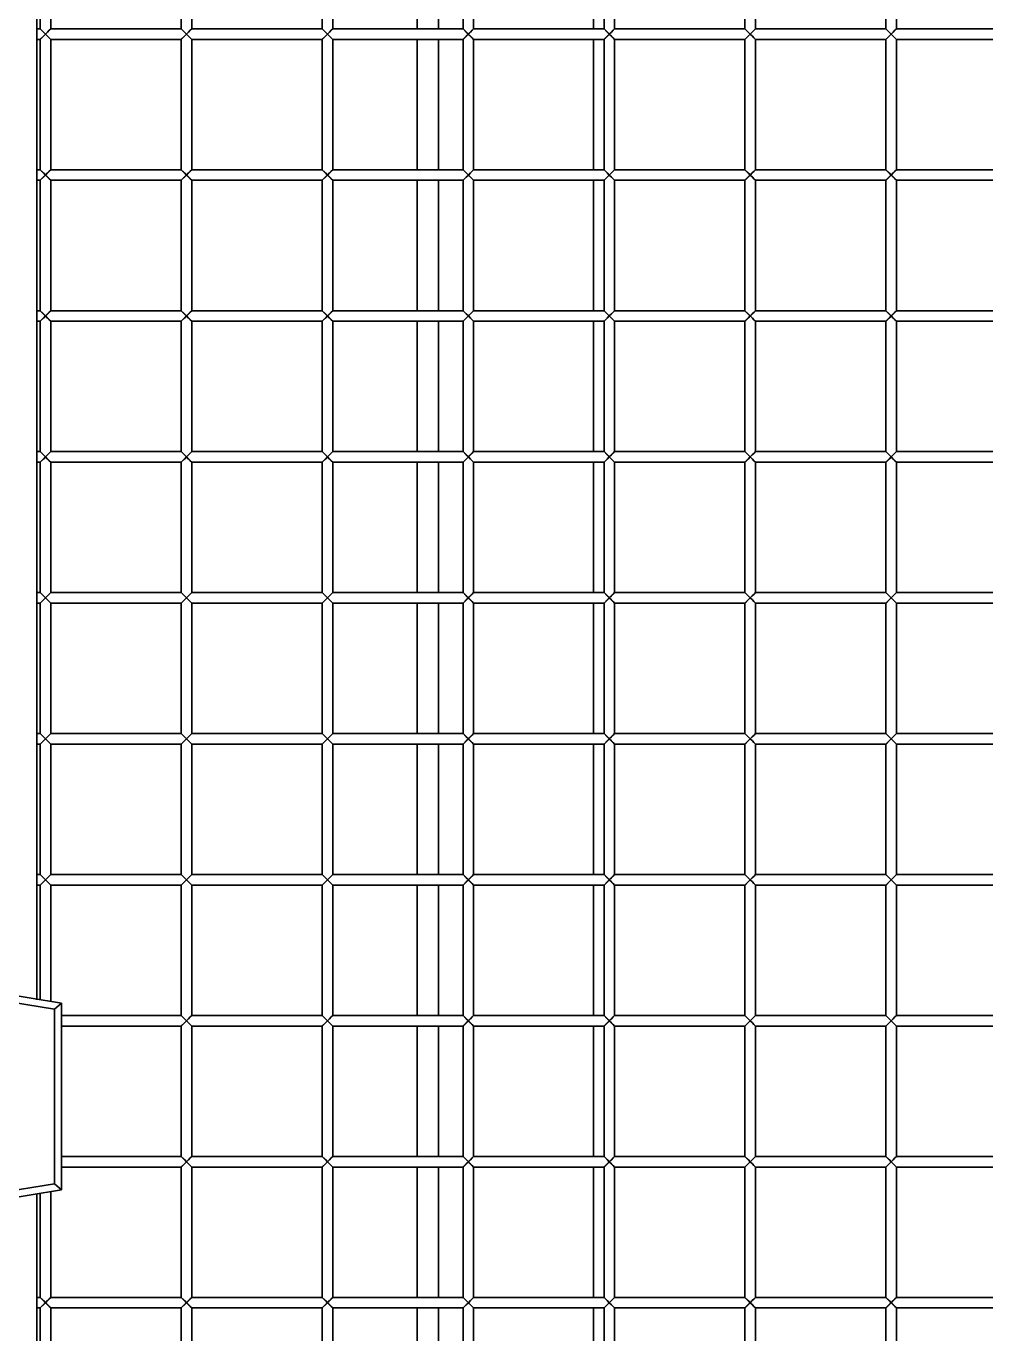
# Model space of a CAD drawing. Header units: millimetres. Extents: x 32496 to 166256, y 3504 to 23939.
# Drawn here: x 70832 to 71104.4, y 13842.3 to 14213.4 of the extents above; entities that cross this region are included whole.
import ezdxf

# ---------------------------------------------------------------- set-up
doc = ezdxf.new("R2010")
doc.units = ezdxf.units.MM
doc.layers.get('0').update_dxf_attribs({"lineweight": 35})

# ---------------------------------------------------------------- blocks, each defined once
blk = doc.blocks.new('8-1250')
at = {"linetype": 'Continuous'}
for p, q in [((-2211.13, -32408.79), (-2211.13, -33034.31)), ((-2210.13, -32721.79), (-2210.13, -32758.79)), ((-2207.13, -32721.79), (-2207.13, -32758.79)), ((-2170.13, -32721.79), (-2170.13, -32758.79)), ((-2167.13, -32721.79), (-2167.13, -32758.79)), ((-2130.13, -32721.79), (-2130.13, -32758.79)), ((-2127.13, -32721.79), (-2127.13, -32758.79)), ((-2103.13, -32758.79), (-2103.13, -32721.79)), ((-2090.13, -32721.79), (-2090.13, -32758.79)), ((-2087.13, -32721.79), (-2087.13, -32758.79)), ((-2053.13, -32721.79), (-2053.13, -32758.79)), ((-2050.13, -32721.79), (-2050.13, -32758.79)), ((-2047.13, -32721.79), (-2047.13, -32758.79)), ((-2010.13, -32721.79), (-2010.13, -32758.79)), ((-2007.13, -32721.79), (-2007.13, -32758.79)), ((-1970.13, -32721.79), (-1970.13, -32758.79)), ((-1967.13, -32721.79), (-1967.13, -32758.79)), ((-2097.13, -32731.29), (-2097.13, -32758.79)), ((-2211.13, -32758.79), (-2210.13, -32758.79)), ((-2210.13, -32761.79), (-2207.13, -32758.79)), ((-2207.13, -32761.79), (-2210.13, -32758.79)), ((-2209.22, -32760.88), (-2208.63, -32760.29)), ((-2207.13, -32758.79), (-2207.56, -32759.22)), ((-2207.13, -32758.79), (-2170.13, -32758.79)), ((-2170.13, -32761.79), (-2167.13, -32758.79)), ((-2167.13, -32761.79), (-2170.13, -32758.79)), ((-2169.22, -32760.88), (-2168.63, -32760.29)), ((-2167.13, -32758.79), (-2167.56, -32759.22)), ((-2167.13, -32758.79), (-2130.13, -32758.79)), ((-2130.13, -32761.79), (-2127.13, -32758.79)), ((-2127.13, -32761.79), (-2130.13, -32758.79)), ((-2129.22, -32760.88), (-2128.63, -32760.29)), ((-2127.13, -32758.79), (-2127.56, -32759.22)), ((-2127.13, -32758.79), (-2090.13, -32758.79)), ((-2090.13, -32761.79), (-2087.13, -32758.79)), ((-2087.13, -32761.79), (-2090.13, -32758.79)), ((-2089.22, -32760.88), (-2088.63, -32760.29)), ((-2087.13, -32758.79), (-2087.56, -32759.22)), ((-2087.13, -32758.79), (-2050.13, -32758.79)), ((-2050.13, -32761.79), (-2047.13, -32758.79)), ((-2047.13, -32761.79), (-2050.13, -32758.79)), ((-2049.22, -32760.88), (-2048.63, -32760.29)), ((-2047.13, -32758.79), (-2047.56, -32759.22)), ((-2047.13, -32758.79), (-2010.13, -32758.79)), ((-2010.13, -32761.79), (-2007.13, -32758.79)), ((-2007.13, -32761.79), (-2010.13, -32758.79)), ((-2009.22, -32760.88), (-2008.63, -32760.29)), ((-2007.13, -32758.79), (-2007.56, -32759.22)), ((-2007.13, -32758.79), (-1970.13, -32758.79)), ((-1970.13, -32761.79), (-1967.13, -32758.79)), ((-1967.13, -32761.79), (-1970.13, -32758.79)), ((-1969.22, -32760.88), (-1968.63, -32760.29)), ((-1967.13, -32758.79), (-1967.56, -32759.22)), ((-1967.13, -32758.79), (-1930.13, -32758.79)), ((-2211.13, -32761.79), (-2210.13, -32761.79)), ((-2210.13, -32761.79), (-2210.13, -32798.79)), ((-2210.01, -32761.67), (-2209.22, -32760.88)), ((-2207.13, -32761.79), (-2207.13, -32798.79)), ((-2207.13, -32761.79), (-2170.13, -32761.79)), ((-2170.13, -32761.79), (-2170.13, -32798.79)), ((-2170.01, -32761.67), (-2169.22, -32760.88)), ((-2167.13, -32761.79), (-2167.13, -32798.79)), ((-2167.13, -32761.79), (-2130.13, -32761.79)), ((-2130.13, -32761.79), (-2130.13, -32798.79)), ((-2130.01, -32761.67), (-2129.22, -32760.88)), ((-2127.13, -32761.79), (-2127.13, -32798.79)), ((-2127.13, -32761.79), (-2090.13, -32761.79)), ((-2103.13, -32798.79), (-2103.13, -32761.79)), ((-2097.13, -32761.79), (-2097.13, -32798.79)), ((-2090.13, -32761.79), (-2090.13, -32798.79)), ((-2090.01, -32761.67), (-2089.22, -32760.88)), ((-2087.13, -32761.79), (-2087.13, -32798.79)), ((-2087.13, -32761.79), (-2050.13, -32761.79)), ((-2053.13, -32761.79), (-2053.13, -32798.79)), ((-2050.13, -32761.79), (-2050.13, -32798.79)), ((-2050.01, -32761.67), (-2049.22, -32760.88)), ((-2047.13, -32761.79), (-2047.13, -32798.79)), ((-2047.13, -32761.79), (-2010.13, -32761.79)), ((-2010.13, -32761.79), (-2010.13, -32798.79)), ((-2010.01, -32761.67), (-2009.22, -32760.88)), ((-2007.13, -32761.79), (-2007.13, -32798.79)), ((-2007.13, -32761.79), (-1970.13, -32761.79)), ((-1970.13, -32761.79), (-1970.13, -32798.79)), ((-1970.01, -32761.67), (-1969.22, -32760.88)), ((-1967.13, -32761.79), (-1967.13, -32798.79)), ((-1967.13, -32761.79), (-1930.13, -32761.79)), ((-2211.13, -32798.79), (-2210.13, -32798.79)), ((-2210.13, -32801.79), (-2207.13, -32798.79)), ((-2207.13, -32801.79), (-2210.13, -32798.79)), ((-2210.01, -32801.67), (-2209.22, -32800.88)), ((-2209.22, -32800.88), (-2208.63, -32800.29)), ((-2207.13, -32798.79), (-2207.56, -32799.22)), ((-2207.13, -32798.79), (-2170.13, -32798.79)), ((-2170.13, -32801.79), (-2167.13, -32798.79)), ((-2167.13, -32801.79), (-2170.13, -32798.79)), ((-2170.01, -32801.67), (-2169.22, -32800.88)), ((-2169.22, -32800.88), (-2168.63, -32800.29)), ((-2167.13, -32798.79), (-2167.56, -32799.22)), ((-2167.13, -32798.79), (-2130.13, -32798.79)), ((-2130.13, -32801.79), (-2127.13, -32798.79)), ((-2127.13, -32801.79), (-2130.13, -32798.79)), ((-2130.01, -32801.67), (-2129.22, -32800.88)), ((-2129.22, -32800.88), (-2128.63, -32800.29)), ((-2127.13, -32798.79), (-2127.56, -32799.22)), ((-2127.13, -32798.79), (-2090.13, -32798.79)), ((-2090.13, -32801.79), (-2087.13, -32798.79)), ((-2087.13, -32801.79), (-2090.13, -32798.79)), ((-2090.01, -32801.67), (-2089.22, -32800.88)), ((-2089.22, -32800.88), (-2088.63, -32800.29)), ((-2087.13, -32798.79), (-2087.56, -32799.22)), ((-2087.13, -32798.79), (-2050.13, -32798.79)), ((-2050.13, -32801.79), (-2047.13, -32798.79)), ((-2047.13, -32801.79), (-2050.13, -32798.79)), ((-2050.01, -32801.67), (-2049.22, -32800.88)), ((-2049.22, -32800.88), (-2048.63, -32800.29)), ((-2047.13, -32798.79), (-2047.56, -32799.22)), ((-2047.13, -32798.79), (-2010.13, -32798.79)), ((-2010.13, -32801.79), (-2007.13, -32798.79)), ((-2007.13, -32801.79), (-2010.13, -32798.79)), ((-2010.01, -32801.67), (-2009.22, -32800.88)), ((-2009.22, -32800.88), (-2008.63, -32800.29)), ((-2007.13, -32798.79), (-2007.56, -32799.22)), ((-2007.13, -32798.79), (-1970.13, -32798.79)), ((-1970.13, -32801.79), (-1967.13, -32798.79)), ((-1967.13, -32801.79), (-1970.13, -32798.79)), ((-1970.01, -32801.67), (-1969.22, -32800.88)), ((-1969.22, -32800.88), (-1968.63, -32800.29)), ((-1967.13, -32798.79), (-1967.56, -32799.22)), ((-1967.13, -32798.79), (-1930.13, -32798.79)), ((-2211.13, -32801.79), (-2210.13, -32801.79)), ((-2210.13, -32801.79), (-2210.13, -32838.79)), ((-2207.13, -32801.79), (-2207.13, -32838.79)), ((-2207.13, -32801.79), (-2170.13, -32801.79)), ((-2170.13, -32801.79), (-2170.13, -32838.79)), ((-2167.13, -32801.79), (-2167.13, -32838.79)), ((-2167.13, -32801.79), (-2130.13, -32801.79)), ((-2130.13, -32801.79), (-2130.13, -32838.79)), ((-2127.13, -32801.79), (-2127.13, -32838.79)), ((-2127.13, -32801.79), (-2090.13, -32801.79)), ((-2103.13, -32838.79), (-2103.13, -32801.79)), ((-2097.13, -32801.79), (-2097.13, -32838.79)), ((-2090.13, -32801.79), (-2090.13, -32838.79)), ((-2087.13, -32801.79), (-2087.13, -32838.79)), ((-2087.13, -32801.79), (-2050.13, -32801.79)), ((-2053.13, -32801.79), (-2053.13, -32838.79)), ((-2050.13, -32801.79), (-2050.13, -32838.79)), ((-2047.13, -32801.79), (-2047.13, -32838.79)), ((-2047.13, -32801.79), (-2010.13, -32801.79)), ((-2010.13, -32801.79), (-2010.13, -32838.79)), ((-2007.13, -32801.79), (-2007.13, -32838.79)), ((-2007.13, -32801.79), (-1970.13, -32801.79)), ((-1970.13, -32801.79), (-1970.13, -32838.79)), ((-1967.13, -32801.79), (-1967.13, -32838.79)), ((-1967.13, -32801.79), (-1930.13, -32801.79)), ((-2211.13, -32838.79), (-2210.13, -32838.79)), ((-2211.13, -32841.79), (-2210.13, -32841.79)), ((-2210.13, -32841.79), (-2207.13, -32838.79)), ((-2207.13, -32841.79), (-2210.13, -32838.79)), ((-2210.13, -32841.79), (-2210.13, -32878.79)), ((-2210.01, -32841.67), (-2209.22, -32840.88)), ((-2209.22, -32840.88), (-2208.63, -32840.29)), ((-2207.13, -32838.79), (-2207.56, -32839.22)), ((-2207.13, -32838.79), (-2170.13, -32838.79)), ((-2207.13, -32841.79), (-2207.13, -32878.79)), ((-2207.13, -32841.79), (-2170.13, -32841.79)), ((-2170.13, -32841.79), (-2167.13, -32838.79)), ((-2167.13, -32841.79), (-2170.13, -32838.79)), ((-2170.13, -32841.79), (-2170.13, -32878.79)), ((-2170.01, -32841.67), (-2169.22, -32840.88)), ((-2169.22, -32840.88), (-2168.63, -32840.29)), ((-2167.13, -32838.79), (-2167.56, -32839.22)), ((-2167.13, -32838.79), (-2130.13, -32838.79)), ((-2167.13, -32841.79), (-2167.13, -32878.79)), ((-2167.13, -32841.79), (-2130.13, -32841.79)), ((-2130.13, -32841.79), (-2127.13, -32838.79)), ((-2127.13, -32841.79), (-2130.13, -32838.79)), ((-2130.13, -32841.79), (-2130.13, -32878.79)), ((-2130.01, -32841.67), (-2129.22, -32840.88)), ((-2129.22, -32840.88), (-2128.63, -32840.29)), ((-2127.13, -32838.79), (-2127.56, -32839.22)), ((-2127.13, -32838.79), (-2090.13, -32838.79)), ((-2127.13, -32841.79), (-2127.13, -32878.79)), ((-2127.13, -32841.79), (-2090.13, -32841.79)), ((-2103.13, -32878.79), (-2103.13, -32841.79)), ((-2097.13, -32841.79), (-2097.13, -32878.79)), ((-2090.13, -32841.79), (-2087.13, -32838.79)), ((-2087.13, -32841.79), (-2090.13, -32838.79)), ((-2090.13, -32841.79), (-2090.13, -32878.79)), ((-2090.01, -32841.67), (-2089.22, -32840.88)), ((-2089.22, -32840.88), (-2088.63, -32840.29)), ((-2087.13, -32838.79), (-2087.56, -32839.22)), ((-2087.13, -32838.79), (-2050.13, -32838.79)), ((-2087.13, -32841.79), (-2087.13, -32878.79)), ((-2087.13, -32841.79), (-2050.13, -32841.79)), ((-2053.13, -32841.79), (-2053.13, -32878.79)), ((-2050.13, -32841.79), (-2047.13, -32838.79)), ((-2047.13, -32841.79), (-2050.13, -32838.79)), ((-2050.13, -32841.79), (-2050.13, -32878.79)), ((-2050.01, -32841.67), (-2049.22, -32840.88)), ((-2049.22, -32840.88), (-2048.63, -32840.29)), ((-2047.13, -32838.79), (-2047.56, -32839.22)), ((-2047.13, -32838.79), (-2010.13, -32838.79)), ((-2047.13, -32841.79), (-2047.13, -32878.79)), ((-2047.13, -32841.79), (-2010.13, -32841.79)), ((-2010.13, -32841.79), (-2007.13, -32838.79)), ((-2007.13, -32841.79), (-2010.13, -32838.79)), ((-2010.13, -32841.79), (-2010.13, -32878.79)), ((-2010.01, -32841.67), (-2009.22, -32840.88)), ((-2009.22, -32840.88), (-2008.63, -32840.29)), ((-2007.13, -32838.79), (-2007.56, -32839.22)), ((-2007.13, -32838.79), (-1970.13, -32838.79)), ((-2007.13, -32841.79), (-2007.13, -32878.79)), ((-2007.13, -32841.79), (-1970.13, -32841.79)), ((-1970.13, -32841.79), (-1967.13, -32838.79)), ((-1967.13, -32841.79), (-1970.13, -32838.79)), ((-1970.13, -32841.79), (-1970.13, -32878.79)), ((-1970.01, -32841.67), (-1969.22, -32840.88)), ((-1969.22, -32840.88), (-1968.63, -32840.29)), ((-1967.13, -32838.79), (-1967.56, -32839.22)), ((-1967.13, -32838.79), (-1930.13, -32838.79)), ((-1967.13, -32841.79), (-1967.13, -32878.79)), ((-1967.13, -32841.79), (-1930.13, -32841.79)), ((-2211.13, -32878.79), (-2210.13, -32878.79)), ((-2210.13, -32881.79), (-2207.13, -32878.79)), ((-2207.13, -32881.79), (-2210.13, -32878.79)), ((-2207.13, -32878.79), (-2207.56, -32879.22)), ((-2207.13, -32878.79), (-2170.13, -32878.79)), ((-2170.13, -32881.79), (-2167.13, -32878.79)), ((-2167.13, -32881.79), (-2170.13, -32878.79)), ((-2167.13, -32878.79), (-2167.56, -32879.22)), ((-2167.13, -32878.79), (-2130.13, -32878.79)), ((-2130.13, -32881.79), (-2127.13, -32878.79)), ((-2127.13, -32881.79), (-2130.13, -32878.79)), ((-2127.13, -32878.79), (-2127.56, -32879.22)), ((-2127.13, -32878.79), (-2090.13, -32878.79)), ((-2090.13, -32881.79), (-2087.13, -32878.79)), ((-2087.13, -32881.79), (-2090.13, -32878.79)), ((-2087.13, -32878.79), (-2087.56, -32879.22)), ((-2087.13, -32878.79), (-2050.13, -32878.79)), ((-2050.13, -32881.79), (-2047.13, -32878.79)), ((-2047.13, -32881.79), (-2050.13, -32878.79)), ((-2047.13, -32878.79), (-2047.56, -32879.22)), ((-2047.13, -32878.79), (-2010.13, -32878.79)), ((-2010.13, -32881.79), (-2007.13, -32878.79)), ((-2007.13, -32881.79), (-2010.13, -32878.79)), ((-2007.13, -32878.79), (-2007.56, -32879.22)), ((-2007.13, -32878.79), (-1970.13, -32878.79)), ((-1970.13, -32881.79), (-1967.13, -32878.79)), ((-1967.13, -32881.79), (-1970.13, -32878.79)), ((-1967.13, -32878.79), (-1967.56, -32879.22)), ((-1967.13, -32878.79), (-1930.13, -32878.79)), ((-2211.13, -32881.79), (-2210.13, -32881.79)), ((-2210.13, -32881.79), (-2210.13, -32918.79)), ((-2210.01, -32881.67), (-2209.22, -32880.88)), ((-2209.22, -32880.88), (-2208.63, -32880.29)), ((-2207.13, -32881.79), (-2207.13, -32918.79)), ((-2207.13, -32881.79), (-2170.13, -32881.79)), ((-2170.13, -32881.79), (-2170.13, -32918.79)), ((-2170.01, -32881.67), (-2169.22, -32880.88)), ((-2169.22, -32880.88), (-2168.63, -32880.29)), ((-2167.13, -32881.79), (-2167.13, -32918.79)), ((-2167.13, -32881.79), (-2130.13, -32881.79)), ((-2130.13, -32881.79), (-2130.13, -32918.79)), ((-2130.01, -32881.67), (-2129.22, -32880.88)), ((-2129.22, -32880.88), (-2128.63, -32880.29)), ((-2127.13, -32881.79), (-2127.13, -32918.79)), ((-2127.13, -32881.79), (-2090.13, -32881.79)), ((-2103.13, -32918.79), (-2103.13, -32881.79)), ((-2097.13, -32881.79), (-2097.13, -32918.79)), ((-2090.13, -32881.79), (-2090.13, -32918.79)), ((-2090.01, -32881.67), (-2089.22, -32880.88)), ((-2089.22, -32880.88), (-2088.63, -32880.29)), ((-2087.13, -32881.79), (-2087.13, -32918.79)), ((-2087.13, -32881.79), (-2050.13, -32881.79)), ((-2053.13, -32881.79), (-2053.13, -32918.79)), ((-2050.13, -32881.79), (-2050.13, -32918.79)), ((-2050.01, -32881.67), (-2049.22, -32880.88)), ((-2049.22, -32880.88), (-2048.63, -32880.29)), ((-2047.13, -32881.79), (-2047.13, -32918.79)), ((-2047.13, -32881.79), (-2010.13, -32881.79)), ((-2010.13, -32881.79), (-2010.13, -32918.79)), ((-2010.01, -32881.67), (-2009.22, -32880.88)), ((-2009.22, -32880.88), (-2008.63, -32880.29)), ((-2007.13, -32881.79), (-2007.13, -32918.79)), ((-2007.13, -32881.79), (-1970.13, -32881.79)), ((-1970.13, -32881.79), (-1970.13, -32918.79)), ((-1970.01, -32881.67), (-1969.22, -32880.88)), ((-1969.22, -32880.88), (-1968.63, -32880.29)), ((-1967.13, -32881.79), (-1967.13, -32918.79)), ((-1967.13, -32881.79), (-1930.13, -32881.79)), ((-2211.13, -32918.79), (-2210.13, -32918.79)), ((-2210.13, -32921.79), (-2207.13, -32918.79)), ((-2207.13, -32921.79), (-2210.13, -32918.79)), ((-2207.13, -32918.79), (-2207.56, -32919.22)), ((-2207.13, -32918.79), (-2170.13, -32918.79)), ((-2170.13, -32921.79), (-2167.13, -32918.79)), ((-2167.13, -32921.79), (-2170.13, -32918.79)), ((-2167.13, -32918.79), (-2167.56, -32919.22)), ((-2167.13, -32918.79), (-2130.13, -32918.79)), ((-2130.13, -32921.79), (-2127.13, -32918.79)), ((-2127.13, -32921.79), (-2130.13, -32918.79)), ((-2127.13, -32918.79), (-2127.56, -32919.22)), ((-2127.13, -32918.79), (-2090.13, -32918.79)), ((-2090.13, -32921.79), (-2087.13, -32918.79)), ((-2087.13, -32921.79), (-2090.13, -32918.79)), ((-2087.13, -32918.79), (-2087.56, -32919.22)), ((-2087.13, -32918.79), (-2050.13, -32918.79)), ((-2050.13, -32921.79), (-2047.13, -32918.79)), ((-2047.13, -32921.79), (-2050.13, -32918.79)), ((-2047.13, -32918.79), (-2047.56, -32919.22)), ((-2047.13, -32918.79), (-2010.13, -32918.79)), ((-2010.13, -32921.79), (-2007.13, -32918.79)), ((-2007.13, -32921.79), (-2010.13, -32918.79)), ((-2007.13, -32918.79), (-2007.56, -32919.22)), ((-2007.13, -32918.79), (-1970.13, -32918.79)), ((-1970.13, -32921.79), (-1967.13, -32918.79)), ((-1967.13, -32921.79), (-1970.13, -32918.79)), ((-1967.13, -32918.79), (-1967.56, -32919.22)), ((-1967.13, -32918.79), (-1930.13, -32918.79)), ((-2211.13, -32921.79), (-2210.13, -32921.79)), ((-2210.13, -32921.79), (-2210.13, -32958.79)), ((-2210.01, -32921.67), (-2209.22, -32920.88)), ((-2209.22, -32920.88), (-2208.63, -32920.29)), ((-2207.13, -32921.79), (-2207.13, -32958.79)), ((-2207.13, -32921.79), (-2170.13, -32921.79)), ((-2170.13, -32921.79), (-2170.13, -32958.79)), ((-2170.01, -32921.67), (-2169.22, -32920.88)), ((-2169.22, -32920.88), (-2168.63, -32920.29)), ((-2167.13, -32921.79), (-2167.13, -32958.79)), ((-2167.13, -32921.79), (-2130.13, -32921.79)), ((-2130.13, -32921.79), (-2130.13, -32958.79)), ((-2130.01, -32921.67), (-2129.22, -32920.88)), ((-2129.22, -32920.88), (-2128.63, -32920.29)), ((-2127.13, -32921.79), (-2127.13, -32958.79)), ((-2127.13, -32921.79), (-2090.13, -32921.79)), ((-2103.13, -32958.79), (-2103.13, -32921.79)), ((-2097.13, -32921.79), (-2097.13, -32958.79)), ((-2090.13, -32921.79), (-2090.13, -32958.79)), ((-2090.01, -32921.67), (-2089.22, -32920.88)), ((-2089.22, -32920.88), (-2088.63, -32920.29)), ((-2087.13, -32921.79), (-2087.13, -32958.79)), ((-2087.13, -32921.79), (-2050.13, -32921.79)), ((-2053.13, -32921.79), (-2053.13, -32958.79)), ((-2050.13, -32921.79), (-2050.13, -32958.79)), ((-2050.01, -32921.67), (-2049.22, -32920.88)), ((-2049.22, -32920.88), (-2048.63, -32920.29)), ((-2047.13, -32921.79), (-2047.13, -32958.79)), ((-2047.13, -32921.79), (-2010.13, -32921.79)), ((-2010.13, -32921.79), (-2010.13, -32958.79)), ((-2010.01, -32921.67), (-2009.22, -32920.88)), ((-2009.22, -32920.88), (-2008.63, -32920.29)), ((-2007.13, -32921.79), (-2007.13, -32958.79)), ((-2007.13, -32921.79), (-1970.13, -32921.79)), ((-1970.13, -32921.79), (-1970.13, -32958.79)), ((-1970.01, -32921.67), (-1969.22, -32920.88)), ((-1969.22, -32920.88), (-1968.63, -32920.29)), ((-1967.13, -32921.79), (-1967.13, -32958.79)), ((-1967.13, -32921.79), (-1930.13, -32921.79)), ((-2211.13, -32958.79), (-2210.13, -32958.79)), ((-2210.13, -32961.79), (-2207.13, -32958.79)), ((-2207.13, -32961.79), (-2210.13, -32958.79)), ((-2210.01, -32961.67), (-2209.22, -32960.88)), ((-2209.22, -32960.88), (-2208.63, -32960.29)), ((-2207.13, -32958.79), (-2207.56, -32959.22)), ((-2207.13, -32958.79), (-2170.13, -32958.79)), ((-2170.13, -32961.79), (-2167.13, -32958.79)), ((-2167.13, -32961.79), (-2170.13, -32958.79)), ((-2170.01, -32961.67), (-2169.22, -32960.88)), ((-2169.22, -32960.88), (-2168.63, -32960.29)), ((-2167.13, -32958.79), (-2167.56, -32959.22)), ((-2167.13, -32958.79), (-2130.13, -32958.79)), ((-2130.13, -32961.79), (-2127.13, -32958.79)), ((-2127.13, -32961.79), (-2130.13, -32958.79)), ((-2130.01, -32961.67), (-2129.22, -32960.88)), ((-2129.22, -32960.88), (-2128.63, -32960.29)), ((-2127.13, -32958.79), (-2127.56, -32959.22)), ((-2127.13, -32958.79), (-2090.13, -32958.79)), ((-2090.13, -32961.79), (-2087.13, -32958.79)), ((-2087.13, -32961.79), (-2090.13, -32958.79)), ((-2090.01, -32961.67), (-2089.22, -32960.88)), ((-2089.22, -32960.88), (-2088.63, -32960.29)), ((-2087.13, -32958.79), (-2087.56, -32959.22)), ((-2087.13, -32958.79), (-2050.13, -32958.79)), ((-2050.13, -32961.79), (-2047.13, -32958.79)), ((-2047.13, -32961.79), (-2050.13, -32958.79)), ((-2050.01, -32961.67), (-2049.22, -32960.88)), ((-2049.22, -32960.88), (-2048.63, -32960.29)), ((-2047.13, -32958.79), (-2047.56, -32959.22)), ((-2047.13, -32958.79), (-2010.13, -32958.79)), ((-2010.13, -32961.79), (-2007.13, -32958.79)), ((-2007.13, -32961.79), (-2010.13, -32958.79)), ((-2010.01, -32961.67), (-2009.22, -32960.88)), ((-2009.22, -32960.88), (-2008.63, -32960.29)), ((-2007.13, -32958.79), (-2007.56, -32959.22)), ((-2007.13, -32958.79), (-1970.13, -32958.79)), ((-1970.13, -32961.79), (-1967.13, -32958.79)), ((-1967.13, -32961.79), (-1970.13, -32958.79)), ((-1970.01, -32961.67), (-1969.22, -32960.88)), ((-1969.22, -32960.88), (-1968.63, -32960.29)), ((-1967.13, -32958.79), (-1967.56, -32959.22)), ((-1967.13, -32958.79), (-1930.13, -32958.79)), ((-2211.13, -32961.79), (-2210.13, -32961.79)), ((-2210.13, -32961.79), (-2210.13, -32998.79)), ((-2207.13, -32961.79), (-2207.13, -32998.79)), ((-2207.13, -32961.79), (-2170.13, -32961.79)), ((-2170.13, -32961.79), (-2170.13, -32998.79)), ((-2167.13, -32961.79), (-2167.13, -32998.79)), ((-2167.13, -32961.79), (-2130.13, -32961.79)), ((-2130.13, -32961.79), (-2130.13, -32998.79)), ((-2127.13, -32961.79), (-2127.13, -32998.79)), ((-2127.13, -32961.79), (-2090.13, -32961.79)), ((-2103.13, -32998.79), (-2103.13, -32961.79)), ((-2097.13, -32961.79), (-2097.13, -32998.79)), ((-2090.13, -32961.79), (-2090.13, -32998.79)), ((-2087.13, -32961.79), (-2087.13, -32998.79)), ((-2087.13, -32961.79), (-2050.13, -32961.79)), ((-2053.13, -32961.79), (-2053.13, -32998.79)), ((-2050.13, -32961.79), (-2050.13, -32998.79)), ((-2047.13, -32961.79), (-2047.13, -32998.79)), ((-2047.13, -32961.79), (-2010.13, -32961.79)), ((-2010.13, -32961.79), (-2010.13, -32998.79)), ((-2007.13, -32961.79), (-2007.13, -32998.79)), ((-2007.13, -32961.79), (-1970.13, -32961.79)), ((-1970.13, -32961.79), (-1970.13, -32998.79)), ((-1967.13, -32961.79), (-1967.13, -32998.79)), ((-1967.13, -32961.79), (-1930.13, -32961.79)), ((-2211.13, -32998.79), (-2210.13, -32998.79)), ((-2210.13, -33001.79), (-2207.13, -32998.79)), ((-2207.13, -33001.79), (-2210.13, -32998.79)), ((-2210.01, -33001.67), (-2209.22, -33000.88)), ((-2209.22, -33000.88), (-2208.63, -33000.29)), ((-2207.13, -32998.79), (-2207.56, -32999.22)), ((-2207.13, -32998.79), (-2170.13, -32998.79)), ((-2170.13, -33001.79), (-2167.13, -32998.79)), ((-2167.13, -33001.79), (-2170.13, -32998.79)), ((-2170.01, -33001.67), (-2169.22, -33000.88)), ((-2169.22, -33000.88), (-2168.63, -33000.29)), ((-2167.13, -32998.79), (-2167.56, -32999.22)), ((-2167.13, -32998.79), (-2130.13, -32998.79)), ((-2130.13, -33001.79), (-2127.13, -32998.79)), ((-2127.13, -33001.79), (-2130.13, -32998.79)), ((-2130.01, -33001.67), (-2129.22, -33000.88)), ((-2129.22, -33000.88), (-2128.63, -33000.29)), ((-2127.13, -32998.79), (-2127.56, -32999.22)), ((-2127.13, -32998.79), (-2090.13, -32998.79)), ((-2090.13, -33001.79), (-2087.13, -32998.79)), ((-2087.13, -33001.79), (-2090.13, -32998.79)), ((-2090.01, -33001.67), (-2089.22, -33000.88)), ((-2089.22, -33000.88), (-2088.63, -33000.29)), ((-2087.13, -32998.79), (-2087.56, -32999.22)), ((-2087.13, -32998.79), (-2050.13, -32998.79)), ((-2050.13, -33001.79), (-2047.13, -32998.79)), ((-2047.13, -33001.79), (-2050.13, -32998.79)), ((-2050.01, -33001.67), (-2049.22, -33000.88)), ((-2049.22, -33000.88), (-2048.63, -33000.29)), ((-2047.13, -32998.79), (-2047.56, -32999.22)), ((-2047.13, -32998.79), (-2010.13, -32998.79)), ((-2010.13, -33001.79), (-2007.13, -32998.79)), ((-2007.13, -33001.79), (-2010.13, -32998.79)), ((-2010.01, -33001.67), (-2009.22, -33000.88)), ((-2009.22, -33000.88), (-2008.63, -33000.29)), ((-2007.13, -32998.79), (-2007.56, -32999.22)), ((-2007.13, -32998.79), (-1970.13, -32998.79)), ((-1970.13, -33001.79), (-1967.13, -32998.79)), ((-1967.13, -33001.79), (-1970.13, -32998.79)), ((-1970.01, -33001.67), (-1969.22, -33000.88)), ((-1969.22, -33000.88), (-1968.63, -33000.29)), ((-1967.13, -32998.79), (-1967.56, -32999.22)), ((-1967.13, -32998.79), (-1930.13, -32998.79)), ((-2211.13, -33001.79), (-2210.13, -33001.79)), ((-2210.13, -33001.79), (-2210.13, -33034.31)), ((-2207.13, -33001.79), (-2207.13, -33034.8)), ((-2207.13, -33001.79), (-2170.13, -33001.79)), ((-2170.13, -33001.79), (-2170.13, -33038.79)), ((-2167.13, -33001.79), (-2167.13, -33038.79)), ((-2167.13, -33001.79), (-2130.13, -33001.79)), ((-2130.13, -33001.79), (-2130.13, -33038.79)), ((-2127.13, -33001.79), (-2127.13, -33038.79)), ((-2127.13, -33001.79), (-2090.13, -33001.79)), ((-2103.13, -33038.79), (-2103.13, -33001.79)), ((-2097.13, -33001.79), (-2097.13, -33038.79)), ((-2090.13, -33001.79), (-2090.13, -33038.79)), ((-2087.13, -33001.79), (-2087.13, -33038.79)), ((-2087.13, -33001.79), (-2050.13, -33001.79)), ((-2053.13, -33001.79), (-2053.13, -33038.79)), ((-2050.13, -33001.79), (-2050.13, -33038.79)), ((-2047.13, -33001.79), (-2047.13, -33038.79)), ((-2047.13, -33001.79), (-2010.13, -33001.79)), ((-2010.13, -33001.79), (-2010.13, -33038.79)), ((-2007.13, -33001.79), (-2007.13, -33038.79)), ((-2007.13, -33001.79), (-1970.13, -33001.79)), ((-1970.13, -33001.79), (-1970.13, -33038.79)), ((-1967.13, -33001.79), (-1967.13, -33038.79)), ((-1967.13, -33001.79), (-1930.13, -33001.79)), ((-2271.63, -33024.29), (-2204.13, -33035.29)), ((-2228.33, -33033.37), (-2206.13, -33036.99)), ((-2204.13, -33035.29), (-2206.13, -33036.99)), ((-2206.13, -33086.59), (-2206.13, -33036.99)), ((-2204.13, -33035.29), (-2204.13, -33088.29)), ((-2204.13, -33038.79), (-2170.13, -33038.79)), ((-2170.13, -33041.79), (-2167.13, -33038.79)), ((-2167.13, -33041.79), (-2170.13, -33038.79)), ((-2167.13, -33038.79), (-2167.56, -33039.22)), ((-2167.13, -33038.79), (-2130.13, -33038.79)), ((-2130.13, -33041.79), (-2127.13, -33038.79)), ((-2127.13, -33041.79), (-2130.13, -33038.79)), ((-2127.13, -33038.79), (-2127.56, -33039.22)), ((-2127.13, -33038.79), (-2090.13, -33038.79)), ((-2090.13, -33041.79), (-2087.13, -33038.79)), ((-2087.13, -33041.79), (-2090.13, -33038.79)), ((-2087.13, -33038.79), (-2087.56, -33039.22)), ((-2087.13, -33038.79), (-2050.13, -33038.79)), ((-2050.13, -33041.79), (-2047.13, -33038.79)), ((-2047.13, -33041.79), (-2050.13, -33038.79)), ((-2047.13, -33038.79), (-2047.56, -33039.22)), ((-2047.13, -33038.79), (-2010.13, -33038.79)), ((-2010.13, -33041.79), (-2007.13, -33038.79)), ((-2007.13, -33041.79), (-2010.13, -33038.79)), ((-2007.13, -33038.79), (-2007.56, -33039.22)), ((-2007.13, -33038.79), (-1970.13, -33038.79)), ((-1970.13, -33041.79), (-1967.13, -33038.79)), ((-1967.13, -33041.79), (-1970.13, -33038.79)), ((-1967.13, -33038.79), (-1967.56, -33039.22)), ((-1967.13, -33038.79), (-1930.13, -33038.79)), ((-2204.13, -33041.79), (-2170.13, -33041.79)), ((-2170.13, -33041.79), (-2170.13, -33078.79)), ((-2170.01, -33041.67), (-2169.22, -33040.88)), ((-2169.22, -33040.88), (-2168.63, -33040.29)), ((-2167.13, -33041.79), (-2167.13, -33078.79)), ((-2167.13, -33041.79), (-2130.13, -33041.79)), ((-2130.13, -33041.79), (-2130.13, -33078.79)), ((-2130.01, -33041.67), (-2129.22, -33040.88)), ((-2129.22, -33040.88), (-2128.63, -33040.29)), ((-2127.13, -33041.79), (-2127.13, -33078.79)), ((-2127.13, -33041.79), (-2090.13, -33041.79)), ((-2103.13, -33078.79), (-2103.13, -33041.79)), ((-2097.13, -33041.79), (-2097.13, -33078.79)), ((-2090.13, -33041.79), (-2090.13, -33078.79)), ((-2090.01, -33041.67), (-2089.22, -33040.88)), ((-2089.22, -33040.88), (-2088.63, -33040.29)), ((-2087.13, -33041.79), (-2087.13, -33078.79)), ((-2087.13, -33041.79), (-2050.13, -33041.79)), ((-2053.13, -33041.79), (-2053.13, -33078.79)), ((-2050.13, -33041.79), (-2050.13, -33078.79)), ((-2050.01, -33041.67), (-2049.22, -33040.88)), ((-2049.22, -33040.88), (-2048.63, -33040.29)), ((-2047.13, -33041.79), (-2047.13, -33078.79)), ((-2047.13, -33041.79), (-2010.13, -33041.79)), ((-2010.13, -33041.79), (-2010.13, -33078.79)), ((-2010.01, -33041.67), (-2009.22, -33040.88)), ((-2009.22, -33040.88), (-2008.63, -33040.29)), ((-2007.13, -33041.79), (-2007.13, -33078.79)), ((-2007.13, -33041.79), (-1970.13, -33041.79)), ((-1970.13, -33041.79), (-1970.13, -33078.79)), ((-1970.01, -33041.67), (-1969.22, -33040.88)), ((-1969.22, -33040.88), (-1968.63, -33040.29)), ((-1967.13, -33041.79), (-1967.13, -33078.79)), ((-1967.13, -33041.79), (-1930.13, -33041.79)), ((-2204.13, -33078.79), (-2170.13, -33078.79)), ((-2170.13, -33081.79), (-2167.13, -33078.79)), ((-2167.13, -33081.79), (-2170.13, -33078.79)), ((-2167.13, -33078.79), (-2167.56, -33079.22)), ((-2167.13, -33078.79), (-2130.13, -33078.79)), ((-2130.13, -33081.79), (-2127.13, -33078.79)), ((-2127.13, -33081.79), (-2130.13, -33078.79)), ((-2127.13, -33078.79), (-2127.56, -33079.22)), ((-2127.13, -33078.79), (-2090.13, -33078.79)), ((-2090.13, -33081.79), (-2087.13, -33078.79)), ((-2087.13, -33081.79), (-2090.13, -33078.79)), ((-2087.13, -33078.79), (-2087.56, -33079.22)), ((-2087.13, -33078.79), (-2050.13, -33078.79)), ((-2050.13, -33081.79), (-2047.13, -33078.79)), ((-2047.13, -33081.79), (-2050.13, -33078.79)), ((-2047.13, -33078.79), (-2047.56, -33079.22)), ((-2047.13, -33078.79), (-2010.13, -33078.79)), ((-2010.13, -33081.79), (-2007.13, -33078.79)), ((-2007.13, -33081.79), (-2010.13, -33078.79)), ((-2007.13, -33078.79), (-2007.56, -33079.22)), ((-2007.13, -33078.79), (-1970.13, -33078.79)), ((-1970.13, -33081.79), (-1967.13, -33078.79)), ((-1967.13, -33081.79), (-1970.13, -33078.79)), ((-1967.13, -33078.79), (-1967.56, -33079.22)), ((-1967.13, -33078.79), (-1930.13, -33078.79)), ((-2204.13, -33081.79), (-2170.13, -33081.79)), ((-2170.13, -33081.79), (-2170.13, -33118.79)), ((-2170.01, -33081.67), (-2169.22, -33080.88)), ((-2169.22, -33080.88), (-2168.63, -33080.29)), ((-2167.13, -33081.79), (-2167.13, -33118.79)), ((-2167.13, -33081.79), (-2130.13, -33081.79)), ((-2130.13, -33081.79), (-2130.13, -33118.79)), ((-2130.01, -33081.67), (-2129.22, -33080.88)), ((-2129.22, -33080.88), (-2128.63, -33080.29)), ((-2127.13, -33081.79), (-2127.13, -33118.79)), ((-2127.13, -33081.79), (-2090.13, -33081.79)), ((-2103.13, -33118.79), (-2103.13, -33081.79)), ((-2097.13, -33081.79), (-2097.13, -33118.79)), ((-2090.13, -33081.79), (-2090.13, -33118.79)), ((-2090.01, -33081.67), (-2089.22, -33080.88)), ((-2089.22, -33080.88), (-2088.63, -33080.29)), ((-2087.13, -33081.79), (-2087.13, -33118.79)), ((-2087.13, -33081.79), (-2050.13, -33081.79)), ((-2053.13, -33081.79), (-2053.13, -33118.79)), ((-2050.13, -33081.79), (-2050.13, -33118.79)), ((-2050.01, -33081.67), (-2049.22, -33080.88)), ((-2049.22, -33080.88), (-2048.63, -33080.29)), ((-2047.13, -33081.79), (-2047.13, -33118.79)), ((-2047.13, -33081.79), (-2010.13, -33081.79)), ((-2010.13, -33081.79), (-2010.13, -33118.79)), ((-2010.01, -33081.67), (-2009.22, -33080.88)), ((-2009.22, -33080.88), (-2008.63, -33080.29)), ((-2007.13, -33081.79), (-2007.13, -33118.79)), ((-2007.13, -33081.79), (-1970.13, -33081.79)), ((-1970.13, -33081.79), (-1970.13, -33118.79)), ((-1970.01, -33081.67), (-1969.22, -33080.88)), ((-1969.22, -33080.88), (-1968.63, -33080.29)), ((-1967.13, -33081.79), (-1967.13, -33118.79)), ((-1967.13, -33081.79), (-1930.13, -33081.79)), ((-2206.13, -33086.59), (-2228.33, -33090.21)), ((-2204.13, -33088.29), (-2206.13, -33086.59)), ((-2271.63, -33099.29), (-2204.13, -33088.29)), ((-2211.13, -33089.43), (-2211.13, -33311.79)), ((-2210.13, -33089.27), (-2210.13, -33118.79)), ((-2207.13, -33088.78), (-2207.13, -33118.79)), ((-2211.13, -33118.79), (-2210.13, -33118.79)), ((-2210.13, -33121.79), (-2207.13, -33118.79)), ((-2207.13, -33121.79), (-2210.13, -33118.79)), ((-2209.22, -33120.88), (-2208.63, -33120.29)), ((-2207.13, -33118.79), (-2170.13, -33118.79)), ((-2170.13, -33121.79), (-2167.13, -33118.79)), ((-2167.13, -33121.79), (-2170.13, -33118.79)), ((-2169.22, -33120.88), (-2168.05, -33119.71)), ((-2167.56, -33119.22), (-2168.05, -33119.71)), ((-2167.13, -33118.79), (-2167.56, -33119.22)), ((-2167.13, -33118.79), (-2130.13, -33118.79)), ((-2130.13, -33121.79), (-2127.13, -33118.79)), ((-2127.13, -33121.79), (-2130.13, -33118.79)), ((-2129.22, -33120.88), (-2128.63, -33120.29)), ((-2127.13, -33118.79), (-2127.56, -33119.22)), ((-2127.13, -33118.79), (-2090.13, -33118.79)), ((-2090.13, -33121.79), (-2087.13, -33118.79)), ((-2087.13, -33121.79), (-2090.13, -33118.79)), ((-2089.22, -33120.88), (-2088.63, -33120.29)), ((-2087.13, -33118.79), (-2087.56, -33119.22)), ((-2087.13, -33118.79), (-2050.13, -33118.79)), ((-2050.13, -33121.79), (-2047.13, -33118.79)), ((-2047.13, -33121.79), (-2050.13, -33118.79)), ((-2049.22, -33120.88), (-2048.63, -33120.29)), ((-2047.13, -33118.79), (-2047.56, -33119.22)), ((-2047.13, -33118.79), (-2010.13, -33118.79)), ((-2010.13, -33121.79), (-2007.13, -33118.79)), ((-2007.13, -33121.79), (-2010.13, -33118.79)), ((-2009.22, -33120.88), (-2008.63, -33120.29)), ((-2007.13, -33118.79), (-2007.56, -33119.22)), ((-2007.13, -33118.79), (-1970.13, -33118.79)), ((-1970.13, -33121.79), (-1967.13, -33118.79)), ((-1967.13, -33121.79), (-1970.13, -33118.79)), ((-1969.22, -33120.88), (-1968.63, -33120.29)), ((-1967.13, -33118.79), (-1967.56, -33119.22)), ((-1967.13, -33118.79), (-1930.13, -33118.79)), ((-2211.13, -33121.79), (-2210.13, -33121.79)), ((-2210.13, -33121.79), (-2210.13, -33158.79)), ((-2210.01, -33121.67), (-2209.22, -33120.88)), ((-2207.13, -33121.79), (-2207.13, -33158.79)), ((-2207.13, -33121.79), (-2170.13, -33121.79)), ((-2170.13, -33121.79), (-2170.13, -33158.79)), ((-2170.01, -33121.67), (-2169.22, -33120.88)), ((-2167.13, -33121.79), (-2167.13, -33158.79)), ((-2167.13, -33121.79), (-2130.13, -33121.79)), ((-2130.13, -33121.79), (-2130.13, -33158.79)), ((-2130.01, -33121.67), (-2129.22, -33120.88)), ((-2127.13, -33121.79), (-2127.13, -33158.79)), ((-2127.13, -33121.79), (-2090.13, -33121.79)), ((-2103.13, -33158.79), (-2103.13, -33121.79)), ((-2097.13, -33121.79), (-2097.13, -33158.79)), ((-2090.13, -33121.79), (-2090.13, -33158.79)), ((-2090.01, -33121.67), (-2089.22, -33120.88)), ((-2087.13, -33121.79), (-2087.13, -33158.79)), ((-2087.13, -33121.79), (-2050.13, -33121.79)), ((-2053.13, -33121.79), (-2053.13, -33158.79)), ((-2050.13, -33121.79), (-2050.13, -33158.79)), ((-2050.01, -33121.67), (-2049.22, -33120.88)), ((-2047.13, -33121.79), (-2047.13, -33158.79)), ((-2047.13, -33121.79), (-2010.13, -33121.79)), ((-2010.13, -33121.79), (-2010.13, -33158.79)), ((-2010.01, -33121.67), (-2009.22, -33120.88)), ((-2007.13, -33121.79), (-2007.13, -33158.79)), ((-2007.13, -33121.79), (-1970.13, -33121.79)), ((-1970.13, -33121.79), (-1970.13, -33158.79)), ((-1970.01, -33121.67), (-1969.22, -33120.88)), ((-1967.13, -33121.79), (-1967.13, -33158.79)), ((-1967.13, -33121.79), (-1930.13, -33121.79))]:
    blk.add_line(p, q, dxfattribs=at)
for points in [[(-2208.63, -32760.29), (-2209.21, -32759.7), (-2209.69, -32759.23)], [(-2207.56, -32759.22), (-2208.05, -32759.71), (-2208.63, -32760.29)], [(-2208.63, -32760.29), (-2208.04, -32760.88), (-2207.57, -32761.35), (-2207.13, -32761.79)], [(-2168.63, -32760.29), (-2169.21, -32759.7), (-2169.69, -32759.23)], [(-2167.56, -32759.22), (-2168.05, -32759.71), (-2168.63, -32760.29)], [(-2168.63, -32760.29), (-2168.04, -32760.88), (-2167.57, -32761.35), (-2167.13, -32761.79)], [(-2128.63, -32760.29), (-2129.21, -32759.7), (-2129.69, -32759.23)], [(-2127.56, -32759.22), (-2128.05, -32759.71), (-2128.63, -32760.29)], [(-2128.63, -32760.29), (-2128.04, -32760.88), (-2127.57, -32761.35), (-2127.13, -32761.79)], [(-2088.63, -32760.29), (-2089.21, -32759.7), (-2089.69, -32759.23)], [(-2087.56, -32759.22), (-2088.05, -32759.71), (-2088.63, -32760.29)], [(-2088.63, -32760.29), (-2088.04, -32760.88), (-2087.57, -32761.35), (-2087.13, -32761.79)], [(-2048.63, -32760.29), (-2049.21, -32759.7), (-2049.69, -32759.23)], [(-2047.56, -32759.22), (-2048.05, -32759.71), (-2048.63, -32760.29)], [(-2048.63, -32760.29), (-2048.04, -32760.88), (-2047.57, -32761.35), (-2047.13, -32761.79)], [(-2008.63, -32760.29), (-2009.21, -32759.7), (-2009.69, -32759.23)], [(-2007.56, -32759.22), (-2008.05, -32759.71), (-2008.63, -32760.29)], [(-2008.63, -32760.29), (-2008.04, -32760.88), (-2007.57, -32761.35), (-2007.13, -32761.79)], [(-1968.63, -32760.29), (-1969.21, -32759.7), (-1969.69, -32759.23)], [(-1967.56, -32759.22), (-1968.05, -32759.71), (-1968.63, -32760.29)], [(-1968.63, -32760.29), (-1968.04, -32760.88), (-1967.57, -32761.35), (-1967.13, -32761.79)], [(-2208.63, -32800.29), (-2209.21, -32799.7), (-2209.69, -32799.23)], [(-2207.56, -32799.22), (-2208.05, -32799.71), (-2208.63, -32800.29)], [(-2208.63, -32800.29), (-2208.04, -32800.88), (-2207.57, -32801.35), (-2207.13, -32801.79)], [(-2168.63, -32800.29), (-2169.21, -32799.7), (-2169.69, -32799.23)], [(-2167.56, -32799.22), (-2168.05, -32799.71), (-2168.63, -32800.29)], [(-2168.63, -32800.29), (-2168.04, -32800.88), (-2167.57, -32801.35), (-2167.13, -32801.79)], [(-2128.63, -32800.29), (-2129.21, -32799.7), (-2129.69, -32799.23)], [(-2127.56, -32799.22), (-2128.05, -32799.71), (-2128.63, -32800.29)], [(-2128.63, -32800.29), (-2128.04, -32800.88), (-2127.57, -32801.35), (-2127.13, -32801.79)], [(-2088.63, -32800.29), (-2089.21, -32799.7), (-2089.69, -32799.23)], [(-2087.56, -32799.22), (-2088.05, -32799.71), (-2088.63, -32800.29)], [(-2088.63, -32800.29), (-2088.04, -32800.88), (-2087.57, -32801.35), (-2087.13, -32801.79)], [(-2048.63, -32800.29), (-2049.21, -32799.7), (-2049.69, -32799.23)], [(-2047.56, -32799.22), (-2048.05, -32799.71), (-2048.63, -32800.29)], [(-2048.63, -32800.29), (-2048.04, -32800.88), (-2047.57, -32801.35), (-2047.13, -32801.79)], [(-2008.63, -32800.29), (-2009.21, -32799.7), (-2009.69, -32799.23)], [(-2007.56, -32799.22), (-2008.05, -32799.71), (-2008.63, -32800.29)], [(-2008.63, -32800.29), (-2008.04, -32800.88), (-2007.57, -32801.35), (-2007.13, -32801.79)], [(-1968.63, -32800.29), (-1969.21, -32799.7), (-1969.69, -32799.23)], [(-1967.56, -32799.22), (-1968.05, -32799.71), (-1968.63, -32800.29)], [(-1968.63, -32800.29), (-1968.04, -32800.88), (-1967.57, -32801.35), (-1967.13, -32801.79)], [(-2208.63, -32840.29), (-2209.21, -32839.7), (-2209.69, -32839.23)], [(-2207.56, -32839.22), (-2208.05, -32839.71), (-2208.63, -32840.29)], [(-2208.63, -32840.29), (-2208.04, -32840.88), (-2207.57, -32841.35), (-2207.13, -32841.79)], [(-2168.63, -32840.29), (-2169.21, -32839.7), (-2169.69, -32839.23)], [(-2167.56, -32839.22), (-2168.05, -32839.71), (-2168.63, -32840.29)], [(-2168.63, -32840.29), (-2168.04, -32840.88), (-2167.57, -32841.35), (-2167.13, -32841.79)], [(-2128.63, -32840.29), (-2129.21, -32839.7), (-2129.69, -32839.23)], [(-2127.56, -32839.22), (-2128.05, -32839.71), (-2128.63, -32840.29)], [(-2128.63, -32840.29), (-2128.04, -32840.88), (-2127.57, -32841.35), (-2127.13, -32841.79)], [(-2088.63, -32840.29), (-2089.21, -32839.7), (-2089.69, -32839.23)], [(-2087.56, -32839.22), (-2088.05, -32839.71), (-2088.63, -32840.29)], [(-2088.63, -32840.29), (-2088.04, -32840.88), (-2087.57, -32841.35), (-2087.13, -32841.79)], [(-2048.63, -32840.29), (-2049.21, -32839.7), (-2049.69, -32839.23)], [(-2047.56, -32839.22), (-2048.05, -32839.71), (-2048.63, -32840.29)], [(-2048.63, -32840.29), (-2048.04, -32840.88), (-2047.57, -32841.35), (-2047.13, -32841.79)], [(-2008.63, -32840.29), (-2009.21, -32839.7), (-2009.69, -32839.23)], [(-2007.56, -32839.22), (-2008.05, -32839.71), (-2008.63, -32840.29)], [(-2008.63, -32840.29), (-2008.04, -32840.88), (-2007.57, -32841.35), (-2007.13, -32841.79)], [(-1968.63, -32840.29), (-1969.21, -32839.7), (-1969.69, -32839.23)], [(-1967.56, -32839.22), (-1968.05, -32839.71), (-1968.63, -32840.29)], [(-1968.63, -32840.29), (-1968.04, -32840.88), (-1967.57, -32841.35), (-1967.13, -32841.79)], [(-2208.63, -32880.29), (-2209.21, -32879.7), (-2209.69, -32879.23)], [(-2207.56, -32879.22), (-2208.05, -32879.71), (-2208.63, -32880.29)], [(-2168.63, -32880.29), (-2169.21, -32879.7), (-2169.69, -32879.23)], [(-2167.56, -32879.22), (-2168.05, -32879.71), (-2168.63, -32880.29)], [(-2128.63, -32880.29), (-2129.21, -32879.7), (-2129.69, -32879.23)], [(-2127.56, -32879.22), (-2128.05, -32879.71), (-2128.63, -32880.29)], [(-2088.63, -32880.29), (-2089.21, -32879.7), (-2089.69, -32879.23)], [(-2087.56, -32879.22), (-2088.05, -32879.71), (-2088.63, -32880.29)], [(-2048.63, -32880.29), (-2049.21, -32879.7), (-2049.69, -32879.23)], [(-2047.56, -32879.22), (-2048.05, -32879.71), (-2048.63, -32880.29)], [(-2008.63, -32880.29), (-2009.21, -32879.7), (-2009.69, -32879.23)], [(-2007.56, -32879.22), (-2008.05, -32879.71), (-2008.63, -32880.29)], [(-1968.63, -32880.29), (-1969.21, -32879.7), (-1969.69, -32879.23)], [(-1967.56, -32879.22), (-1968.05, -32879.71), (-1968.63, -32880.29)], [(-2208.63, -32880.29), (-2208.04, -32880.88), (-2207.57, -32881.35), (-2207.13, -32881.79)], [(-2168.63, -32880.29), (-2168.04, -32880.88), (-2167.57, -32881.35), (-2167.13, -32881.79)], [(-2128.63, -32880.29), (-2128.04, -32880.88), (-2127.57, -32881.35), (-2127.13, -32881.79)], [(-2088.63, -32880.29), (-2088.04, -32880.88), (-2087.57, -32881.35), (-2087.13, -32881.79)], [(-2048.63, -32880.29), (-2048.04, -32880.88), (-2047.57, -32881.35), (-2047.13, -32881.79)], [(-2008.63, -32880.29), (-2008.04, -32880.88), (-2007.57, -32881.35), (-2007.13, -32881.79)], [(-1968.63, -32880.29), (-1968.04, -32880.88), (-1967.57, -32881.35), (-1967.13, -32881.79)], [(-2208.63, -32920.29), (-2209.21, -32919.7), (-2209.69, -32919.23)], [(-2207.56, -32919.22), (-2208.05, -32919.71), (-2208.63, -32920.29)], [(-2168.63, -32920.29), (-2169.21, -32919.7), (-2169.69, -32919.23)], [(-2167.56, -32919.22), (-2168.05, -32919.71), (-2168.63, -32920.29)], [(-2128.63, -32920.29), (-2129.21, -32919.7), (-2129.69, -32919.23)], [(-2127.56, -32919.22), (-2128.05, -32919.71), (-2128.63, -32920.29)], [(-2088.63, -32920.29), (-2089.21, -32919.7), (-2089.69, -32919.23)], [(-2087.56, -32919.22), (-2088.05, -32919.71), (-2088.63, -32920.29)], [(-2048.63, -32920.29), (-2049.21, -32919.7), (-2049.69, -32919.23)], [(-2047.56, -32919.22), (-2048.05, -32919.71), (-2048.63, -32920.29)], [(-2008.63, -32920.29), (-2009.21, -32919.7), (-2009.69, -32919.23)], [(-2007.56, -32919.22), (-2008.05, -32919.71), (-2008.63, -32920.29)], [(-1968.63, -32920.29), (-1969.21, -32919.7), (-1969.69, -32919.23)], [(-1967.56, -32919.22), (-1968.05, -32919.71), (-1968.63, -32920.29)], [(-2208.63, -32920.29), (-2208.04, -32920.88), (-2207.57, -32921.35), (-2207.13, -32921.79)], [(-2168.63, -32920.29), (-2168.04, -32920.88), (-2167.57, -32921.35), (-2167.13, -32921.79)], [(-2128.63, -32920.29), (-2128.04, -32920.88), (-2127.57, -32921.35), (-2127.13, -32921.79)], [(-2088.63, -32920.29), (-2088.04, -32920.88), (-2087.57, -32921.35), (-2087.13, -32921.79)], [(-2048.63, -32920.29), (-2048.04, -32920.88), (-2047.57, -32921.35), (-2047.13, -32921.79)], [(-2008.63, -32920.29), (-2008.04, -32920.88), (-2007.57, -32921.35), (-2007.13, -32921.79)], [(-1968.63, -32920.29), (-1968.04, -32920.88), (-1967.57, -32921.35), (-1967.13, -32921.79)], [(-2208.63, -32960.29), (-2209.21, -32959.7), (-2209.69, -32959.23)], [(-2207.56, -32959.22), (-2208.05, -32959.71), (-2208.63, -32960.29)], [(-2208.63, -32960.29), (-2208.04, -32960.88), (-2207.57, -32961.35), (-2207.13, -32961.79)], [(-2168.63, -32960.29), (-2169.21, -32959.7), (-2169.69, -32959.23)], [(-2167.56, -32959.22), (-2168.05, -32959.71), (-2168.63, -32960.29)], [(-2168.63, -32960.29), (-2168.04, -32960.88), (-2167.57, -32961.35), (-2167.13, -32961.79)], [(-2128.63, -32960.29), (-2129.21, -32959.7), (-2129.69, -32959.23)], [(-2127.56, -32959.22), (-2128.05, -32959.71), (-2128.63, -32960.29)], [(-2128.63, -32960.29), (-2128.04, -32960.88), (-2127.57, -32961.35), (-2127.13, -32961.79)], [(-2088.63, -32960.29), (-2089.21, -32959.7), (-2089.69, -32959.23)], [(-2087.56, -32959.22), (-2088.05, -32959.71), (-2088.63, -32960.29)], [(-2088.63, -32960.29), (-2088.04, -32960.88), (-2087.57, -32961.35), (-2087.13, -32961.79)], [(-2048.63, -32960.29), (-2049.21, -32959.7), (-2049.69, -32959.23)], [(-2047.56, -32959.22), (-2048.05, -32959.71), (-2048.63, -32960.29)], [(-2048.63, -32960.29), (-2048.04, -32960.88), (-2047.57, -32961.35), (-2047.13, -32961.79)], [(-2008.63, -32960.29), (-2009.21, -32959.7), (-2009.69, -32959.23)], [(-2007.56, -32959.22), (-2008.05, -32959.71), (-2008.63, -32960.29)], [(-2008.63, -32960.29), (-2008.04, -32960.88), (-2007.57, -32961.35), (-2007.13, -32961.79)], [(-1968.63, -32960.29), (-1969.21, -32959.7), (-1969.69, -32959.23)], [(-1967.56, -32959.22), (-1968.05, -32959.71), (-1968.63, -32960.29)], [(-1968.63, -32960.29), (-1968.04, -32960.88), (-1967.57, -32961.35), (-1967.13, -32961.79)], [(-2208.63, -33000.29), (-2209.21, -32999.7), (-2209.69, -32999.23)], [(-2207.56, -32999.22), (-2208.05, -32999.71), (-2208.63, -33000.29)], [(-2208.63, -33000.29), (-2208.04, -33000.88), (-2207.57, -33001.35), (-2207.13, -33001.79)], [(-2168.63, -33000.29), (-2169.21, -32999.7), (-2169.69, -32999.23)], [(-2167.56, -32999.22), (-2168.05, -32999.71), (-2168.63, -33000.29)], [(-2168.63, -33000.29), (-2168.04, -33000.88), (-2167.57, -33001.35), (-2167.13, -33001.79)], [(-2128.63, -33000.29), (-2129.21, -32999.7), (-2129.69, -32999.23)], [(-2127.56, -32999.22), (-2128.05, -32999.71), (-2128.63, -33000.29)], [(-2128.63, -33000.29), (-2128.04, -33000.88), (-2127.57, -33001.35), (-2127.13, -33001.79)], [(-2088.63, -33000.29), (-2089.21, -32999.7), (-2089.69, -32999.23)], [(-2087.56, -32999.22), (-2088.05, -32999.71), (-2088.63, -33000.29)], [(-2088.63, -33000.29), (-2088.04, -33000.88), (-2087.57, -33001.35), (-2087.13, -33001.79)], [(-2048.63, -33000.29), (-2049.21, -32999.7), (-2049.69, -32999.23)], [(-2047.56, -32999.22), (-2048.05, -32999.71), (-2048.63, -33000.29)], [(-2048.63, -33000.29), (-2048.04, -33000.88), (-2047.57, -33001.35), (-2047.13, -33001.79)], [(-2008.63, -33000.29), (-2009.21, -32999.7), (-2009.69, -32999.23)], [(-2007.56, -32999.22), (-2008.05, -32999.71), (-2008.63, -33000.29)], [(-2008.63, -33000.29), (-2008.04, -33000.88), (-2007.57, -33001.35), (-2007.13, -33001.79)], [(-1968.63, -33000.29), (-1969.21, -32999.7), (-1969.69, -32999.23)], [(-1967.56, -32999.22), (-1968.05, -32999.71), (-1968.63, -33000.29)], [(-1968.63, -33000.29), (-1968.04, -33000.88), (-1967.57, -33001.35), (-1967.13, -33001.79)], [(-2168.63, -33040.29), (-2169.21, -33039.7), (-2169.69, -33039.23)], [(-2167.56, -33039.22), (-2168.05, -33039.71), (-2168.63, -33040.29)], [(-2168.63, -33040.29), (-2168.04, -33040.88), (-2167.57, -33041.35), (-2167.13, -33041.79)], [(-2128.63, -33040.29), (-2129.21, -33039.7), (-2129.69, -33039.23)], [(-2127.56, -33039.22), (-2128.05, -33039.71), (-2128.63, -33040.29)], [(-2128.63, -33040.29), (-2128.04, -33040.88), (-2127.57, -33041.35), (-2127.13, -33041.79)], [(-2088.63, -33040.29), (-2089.21, -33039.7), (-2089.69, -33039.23)], [(-2087.56, -33039.22), (-2088.05, -33039.71), (-2088.63, -33040.29)], [(-2088.63, -33040.29), (-2088.04, -33040.88), (-2087.57, -33041.35), (-2087.13, -33041.79)], [(-2048.63, -33040.29), (-2049.21, -33039.7), (-2049.69, -33039.23)], [(-2047.56, -33039.22), (-2048.05, -33039.71), (-2048.63, -33040.29)], [(-2048.63, -33040.29), (-2048.04, -33040.88), (-2047.57, -33041.35), (-2047.13, -33041.79)], [(-2008.63, -33040.29), (-2009.21, -33039.7), (-2009.69, -33039.23)], [(-2007.56, -33039.22), (-2008.05, -33039.71), (-2008.63, -33040.29)], [(-2008.63, -33040.29), (-2008.04, -33040.88), (-2007.57, -33041.35), (-2007.13, -33041.79)], [(-1968.63, -33040.29), (-1969.21, -33039.7), (-1969.69, -33039.23)], [(-1967.56, -33039.22), (-1968.05, -33039.71), (-1968.63, -33040.29)], [(-1968.63, -33040.29), (-1968.04, -33040.88), (-1967.57, -33041.35), (-1967.13, -33041.79)], [(-2168.63, -33080.29), (-2169.21, -33079.7), (-2169.69, -33079.23)], [(-2167.56, -33079.22), (-2168.05, -33079.71), (-2168.63, -33080.29)], [(-2128.63, -33080.29), (-2129.21, -33079.7), (-2129.69, -33079.23)], [(-2127.56, -33079.22), (-2128.05, -33079.71), (-2128.63, -33080.29)], [(-2088.63, -33080.29), (-2089.21, -33079.7), (-2089.69, -33079.23)], [(-2087.56, -33079.22), (-2088.05, -33079.71), (-2088.63, -33080.29)], [(-2048.63, -33080.29), (-2049.21, -33079.7), (-2049.69, -33079.23)], [(-2047.56, -33079.22), (-2048.05, -33079.71), (-2048.63, -33080.29)], [(-2008.63, -33080.29), (-2009.21, -33079.7), (-2009.69, -33079.23)], [(-2007.56, -33079.22), (-2008.05, -33079.71), (-2008.63, -33080.29)], [(-1968.63, -33080.29), (-1969.21, -33079.7), (-1969.69, -33079.23)], [(-1967.56, -33079.22), (-1968.05, -33079.71), (-1968.63, -33080.29)], [(-2168.63, -33080.29), (-2168.04, -33080.88), (-2167.57, -33081.35), (-2167.13, -33081.79)], [(-2128.63, -33080.29), (-2128.04, -33080.88), (-2127.57, -33081.35), (-2127.13, -33081.79)], [(-2088.63, -33080.29), (-2088.04, -33080.88), (-2087.57, -33081.35), (-2087.13, -33081.79)], [(-2048.63, -33080.29), (-2048.04, -33080.88), (-2047.57, -33081.35), (-2047.13, -33081.79)], [(-2008.63, -33080.29), (-2008.04, -33080.88), (-2007.57, -33081.35), (-2007.13, -33081.79)], [(-1968.63, -33080.29), (-1968.04, -33080.88), (-1967.57, -33081.35), (-1967.13, -33081.79)], [(-2208.63, -33120.29), (-2209.21, -33119.7), (-2209.69, -33119.23)], [(-2207.24, -33118.9), (-2207.56, -33119.22), (-2208.05, -33119.71), (-2208.63, -33120.29)], [(-2208.63, -33120.29), (-2208.04, -33120.88), (-2207.57, -33121.35), (-2207.13, -33121.79)], [(-2168.63, -33120.29), (-2169.21, -33119.7), (-2169.69, -33119.23)], [(-2168.63, -33120.29), (-2168.04, -33120.88), (-2167.57, -33121.35), (-2167.13, -33121.79)], [(-2128.63, -33120.29), (-2129.21, -33119.7), (-2129.69, -33119.23)], [(-2127.56, -33119.22), (-2128.05, -33119.71), (-2128.63, -33120.29)], [(-2128.63, -33120.29), (-2128.04, -33120.88), (-2127.57, -33121.35), (-2127.13, -33121.79)], [(-2088.63, -33120.29), (-2089.21, -33119.7), (-2089.69, -33119.23)], [(-2087.56, -33119.22), (-2088.05, -33119.71), (-2088.63, -33120.29)], [(-2088.63, -33120.29), (-2088.04, -33120.88), (-2087.57, -33121.35), (-2087.13, -33121.79)], [(-2048.63, -33120.29), (-2049.21, -33119.7), (-2049.69, -33119.23)], [(-2047.56, -33119.22), (-2048.05, -33119.71), (-2048.63, -33120.29)], [(-2048.63, -33120.29), (-2048.04, -33120.88), (-2047.57, -33121.35), (-2047.13, -33121.79)], [(-2008.63, -33120.29), (-2009.21, -33119.7), (-2009.69, -33119.23)], [(-2007.56, -33119.22), (-2008.05, -33119.71), (-2008.63, -33120.29)], [(-2008.63, -33120.29), (-2008.04, -33120.88), (-2007.57, -33121.35), (-2007.13, -33121.79)], [(-1968.63, -33120.29), (-1969.21, -33119.7), (-1969.69, -33119.23)], [(-1967.56, -33119.22), (-1968.05, -33119.71), (-1968.63, -33120.29)], [(-1968.63, -33120.29), (-1968.04, -33120.88), (-1967.57, -33121.35), (-1967.13, -33121.79)]]:
    blk.add_lwpolyline(points, dxfattribs=at)

msp = doc.modelspace()

# ---------------------------------------------------------------- block references
at = {"color": 6}
msp.add_blockref('8-1250', (73046.131, 46971.457), dxfattribs=at)

doc.saveas('drawing.dxf')
